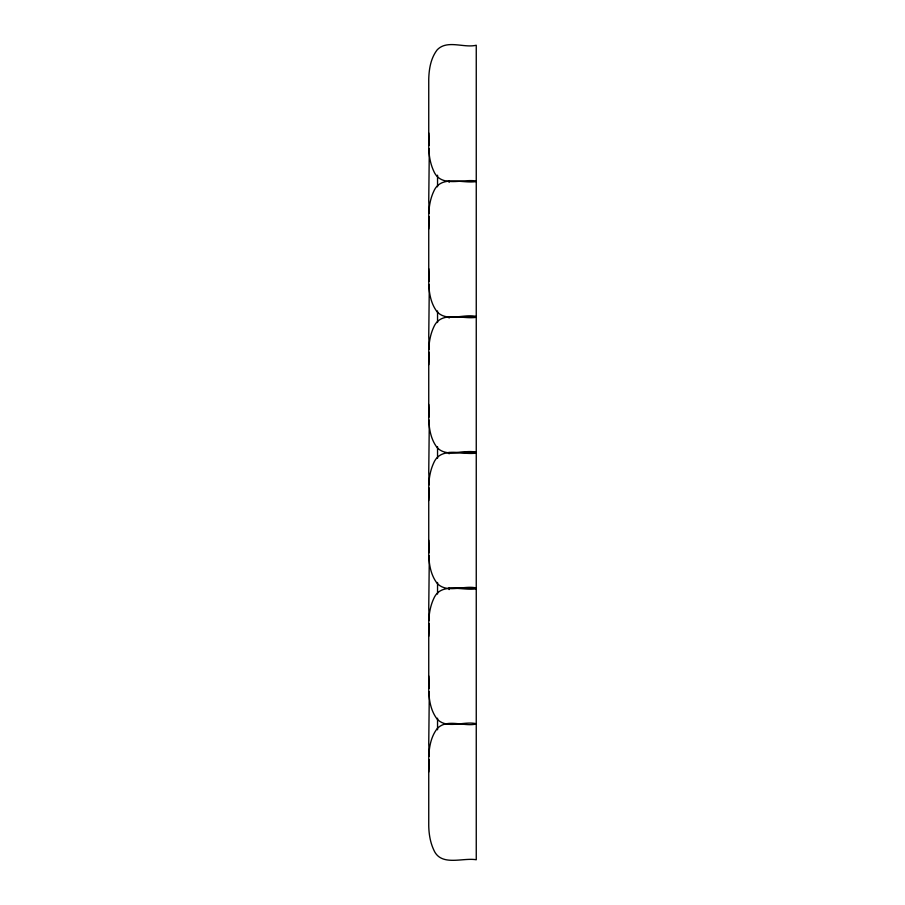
<?xml version="1.0" encoding="UTF-8"?>
<svg xmlns="http://www.w3.org/2000/svg" width="905" height="905" viewBox="0 0 905 905"><rect width="100%" height="100%" fill="white"/><g stroke="black" fill="none" stroke-linecap="round" stroke-linejoin="round"><path stroke-width="1.36" d="M429.321 148.703L428.744 200.876L429.321 213.297M428.744 228.999L429.321 216.578M429.321 284.453L428.744 336.626L429.321 349.047M428.744 364.749L429.321 352.328M429.321 420.203L428.744 472.376L429.321 484.797M428.744 500.499L429.321 488.078M429.321 555.953L428.744 608.126L429.321 620.547M428.744 636.249L429.321 623.828M429.321 691.703L428.744 743.876L429.321 756.297M428.744 771.999L429.321 759.578M437.545 175.208L437.545 186.792M437.545 310.958L437.545 322.542M437.545 446.708L437.545 458.292M437.545 582.458L437.545 594.042M437.545 718.208L437.545 729.792M476.256 181C462.546 178.647 440.814 188.172 433.71 171.056C430.237 163.545 428.913 155.287 428.744 147.062L428.744 79.188C429.015 68.916 430.791 58.124 437.228 49.798C447.228 39.413 463.948 48.27 476.256 45.25L476.256 859.75C462.546 857.397 440.814 866.922 433.71 849.806C430.237 842.295 428.913 834.037 428.744 825.813L428.744 757.938C429.015 747.666 430.791 736.874 437.228 728.548C447.228 718.163 463.948 727.02 476.256 724M476.256 181.543C462.546 183.907 440.871 174.382 433.71 191.419C430.237 198.885 428.913 207.098 428.744 215.277L428.744 282.745C429.015 292.96 430.803 303.695 437.228 311.965C447.251 322.293 463.948 313.469 476.256 316.478M448.484 316.75L476.256 316.75M476.256 317.293C462.546 319.657 440.871 310.132 433.71 327.169C430.237 334.635 428.913 342.848 428.744 351.027L428.744 418.495C429.015 428.71 430.803 439.445 437.228 447.715C447.251 458.043 463.948 449.219 476.256 452.228M448.484 452.5L476.256 452.5M476.256 453.043C462.546 455.407 440.871 445.882 433.71 462.919C430.237 470.385 428.913 478.598 428.744 486.777L428.744 554.245C429.015 564.46 430.803 575.195 437.228 583.465C447.251 593.793 463.948 584.969 476.256 587.979M448.484 588.25L476.256 588.25M476.256 588.793C462.546 591.157 440.871 581.632 433.71 598.669C430.237 606.135 428.913 614.348 428.744 622.527L428.744 689.995C429.015 700.21 430.803 710.945 437.228 719.215C447.251 729.543 463.948 720.719 476.256 723.729M428.744 133.001L429.321 145.422M428.744 268.751L429.321 281.172M428.744 404.501L429.321 416.922M428.744 540.251L429.321 552.672M428.744 676.001L429.321 688.422M449.106 181L449.106 182.324M449.106 316.75L449.106 318.074M449.106 452.5L449.106 453.824M449.106 588.25L449.106 589.574"/></g></svg>
